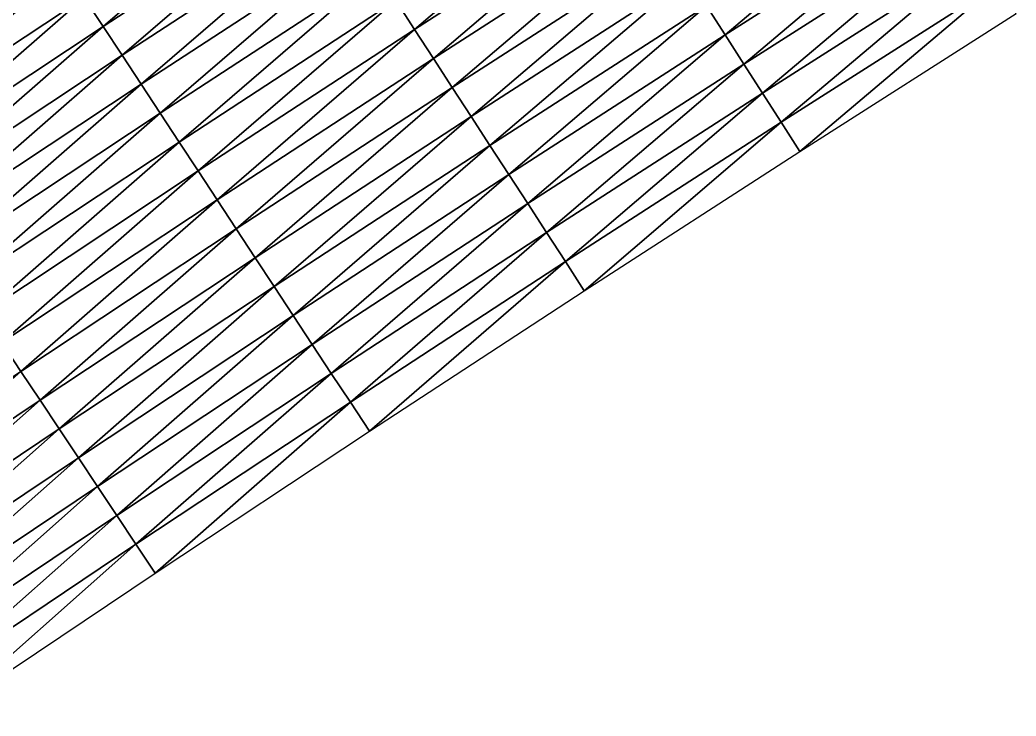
# Model space of a CAD drawing. Header units: metres. Extents: x 479979 to 482619, y 6959976 to 6961524.
# Drawn here: x 480474.2 to 480531.8, y 6960330.9 to 6960371.2 of the extents above; entities that cross this region are included whole.
import ezdxf

# ---------------------------------------------------------------- set-up
doc = ezdxf.new("R2010")
doc.units = ezdxf.units.M

msp = doc.modelspace()

# ---------------------------------------------------------------- linework, layer by layer
at = {"layer": 'GENERAL_FILL_TOP'}
for points in [[(480479.016, 6960370.786, 10.998), (480490.482, 6960380.67, 11.025), (480477.917, 6960372.457, 11.038)], [(480479.016, 6960370.786, 10.998), (480491.572, 6960378.993, 10.985), (480490.482, 6960380.67, 11.025)], [(480497.019, 6960370.607, 10.785), (480508.49, 6960380.394, 10.809), (480495.93, 6960372.285, 10.825)], [(480497.019, 6960370.607, 10.785), (480509.57, 6960378.71, 10.769), (480508.49, 6960380.394, 10.809)], [(480514.97, 6960370.294, 9.846), (480526.444, 6960379.981, 9.85), (480513.89, 6960371.977, 9.854)], [(480514.97, 6960370.294, 9.846), (480527.514, 6960378.291, 9.842), (480526.444, 6960379.981, 9.85)], [(480462.069, 6960369.164, 11.008), (480474.62, 6960377.469, 10.998), (480473.521, 6960379.14, 10.958)], [(480480.115, 6960369.115, 10.958), (480491.572, 6960378.993, 10.985), (480479.016, 6960370.786, 10.998)], [(480480.115, 6960369.115, 10.958), (480492.661, 6960377.316, 10.945), (480491.572, 6960378.993, 10.985)], [(480498.109, 6960368.93, 10.265), (480509.57, 6960378.71, 10.769), (480497.019, 6960370.607, 10.785)], [(480498.109, 6960368.93, 10.265), (480510.65, 6960377.027, 10.249), (480509.57, 6960378.71, 10.769)], [(480516.05, 6960368.61, 9.838), (480527.514, 6960378.291, 9.842), (480514.97, 6960370.294, 9.846)], [(480516.05, 6960368.61, 9.838), (480528.584, 6960376.602, 9.834), (480527.514, 6960378.291, 9.842)], [(480463.177, 6960367.499, 11.048), (480474.62, 6960377.469, 10.998), (480462.069, 6960369.164, 11.008)], [(480463.177, 6960367.499, 11.048), (480475.719, 6960375.798, 11.038), (480474.62, 6960377.469, 10.998)], [(480481.214, 6960367.444, 10.918), (480492.661, 6960377.316, 10.945), (480480.115, 6960369.115, 10.958)], [(480481.214, 6960367.444, 10.918), (480493.751, 6960375.639, 10.905), (480492.661, 6960377.316, 10.945)], [(480499.199, 6960367.253, 9.872), (480510.65, 6960377.027, 10.249), (480498.109, 6960368.93, 10.265)], [(480499.199, 6960367.253, 9.872), (480511.73, 6960375.344, 9.87), (480510.65, 6960377.027, 10.249)], [(480517.13, 6960366.927, 9.83), (480528.584, 6960376.602, 9.834), (480516.05, 6960368.61, 9.838)], [(480517.13, 6960366.927, 9.83), (480529.655, 6960374.912, 9.826), (480528.584, 6960376.602, 9.834)], [(480464.285, 6960365.834, 11.088), (480475.719, 6960375.798, 11.038), (480463.177, 6960367.499, 11.048)], [(480464.285, 6960365.834, 11.088), (480476.818, 6960374.128, 11.078), (480475.719, 6960375.798, 11.038)], [(480482.313, 6960365.773, 10.878), (480493.751, 6960375.639, 10.905), (480481.214, 6960367.444, 10.918)], [(480482.313, 6960365.773, 10.878), (480494.84, 6960373.962, 10.865), (480493.751, 6960375.639, 10.905)], [(480500.288, 6960365.576, 9.864), (480511.73, 6960375.344, 9.87), (480499.199, 6960367.253, 9.872)], [(480500.288, 6960365.576, 9.864), (480512.81, 6960373.66, 9.862), (480511.73, 6960375.344, 9.87)], [(480518.21, 6960365.244, 9.822), (480529.655, 6960374.912, 9.826), (480517.13, 6960366.927, 9.83)], [(480518.21, 6960365.244, 9.822), (480530.725, 6960373.223, 9.818), (480529.655, 6960374.912, 9.826)], [(480465.394, 6960364.17, 11.048), (480476.818, 6960374.128, 11.078), (480464.285, 6960365.834, 11.088)], [(480465.394, 6960364.17, 11.048), (480477.917, 6960372.457, 11.038), (480476.818, 6960374.128, 11.078)], [(480483.412, 6960364.102, 10.838), (480494.84, 6960373.962, 10.865), (480482.313, 6960365.773, 10.878)], [(480483.412, 6960364.102, 10.838), (480495.93, 6960372.285, 10.825), (480494.84, 6960373.962, 10.865)], [(480501.378, 6960363.899, 9.856), (480512.81, 6960373.66, 9.862), (480500.288, 6960365.576, 9.864)], [(480501.378, 6960363.899, 9.856), (480513.89, 6960371.977, 9.854), (480512.81, 6960373.66, 9.862)], [(480519.29, 6960363.56, 9.814), (480530.725, 6960373.223, 9.818), (480518.21, 6960365.244, 9.822)], [(480519.29, 6960363.56, 9.814), (480531.795, 6960371.533, 9.81), (480530.725, 6960373.223, 9.818)], [(480466.502, 6960362.505, 11.008), (480477.917, 6960372.457, 11.038), (480465.394, 6960364.17, 11.048)], [(480466.502, 6960362.505, 11.008), (480479.016, 6960370.786, 10.998), (480477.917, 6960372.457, 11.038)], [(480484.511, 6960362.431, 10.798), (480495.93, 6960372.285, 10.825), (480483.412, 6960364.102, 10.838)], [(480484.511, 6960362.431, 10.798), (480497.019, 6960370.607, 10.785), (480495.93, 6960372.285, 10.825)], [(480502.467, 6960362.222, 9.848), (480513.89, 6960371.977, 9.854), (480501.378, 6960363.899, 9.856)], [(480502.467, 6960362.222, 9.848), (480514.97, 6960370.294, 9.846), (480513.89, 6960371.977, 9.854)], [(480467.61, 6960360.84, 10.968), (480479.016, 6960370.786, 10.998), (480466.502, 6960362.505, 11.008)], [(480467.61, 6960360.84, 10.968), (480480.115, 6960369.115, 10.958), (480479.016, 6960370.786, 10.998)], [(480485.61, 6960360.76, 10.278), (480497.019, 6960370.607, 10.785), (480484.511, 6960362.431, 10.798)], [(480485.61, 6960360.76, 10.278), (480498.109, 6960368.93, 10.265), (480497.019, 6960370.607, 10.785)], [(480503.557, 6960360.545, 9.84), (480514.97, 6960370.294, 9.846), (480502.467, 6960362.222, 9.848)], [(480503.557, 6960360.545, 9.84), (480516.05, 6960368.61, 9.838), (480514.97, 6960370.294, 9.846)], [(480468.719, 6960359.175, 10.928), (480480.115, 6960369.115, 10.958), (480467.61, 6960360.84, 10.968)], [(480468.719, 6960359.175, 10.928), (480481.214, 6960367.444, 10.918), (480480.115, 6960369.115, 10.958)], [(480486.709, 6960359.089, 9.87), (480498.109, 6960368.93, 10.265), (480485.61, 6960360.76, 10.278)], [(480486.709, 6960359.089, 9.87), (480499.199, 6960367.253, 9.872), (480498.109, 6960368.93, 10.265)], [(480504.647, 6960358.867, 9.832), (480516.05, 6960368.61, 9.838), (480503.557, 6960360.545, 9.84)], [(480504.647, 6960358.867, 9.832), (480517.13, 6960366.927, 9.83), (480516.05, 6960368.61, 9.838)], [(480469.827, 6960357.51, 10.888), (480481.214, 6960367.444, 10.918), (480468.719, 6960359.175, 10.928)], [(480469.827, 6960357.51, 10.888), (480482.313, 6960365.773, 10.878), (480481.214, 6960367.444, 10.918)], [(480487.808, 6960357.418, 9.862), (480499.199, 6960367.253, 9.872), (480486.709, 6960359.089, 9.87)], [(480487.808, 6960357.418, 9.862), (480500.288, 6960365.576, 9.864), (480499.199, 6960367.253, 9.872)], [(480505.736, 6960357.19, 9.824), (480517.13, 6960366.927, 9.83), (480504.647, 6960358.867, 9.832)], [(480505.736, 6960357.19, 9.824), (480518.21, 6960365.244, 9.822), (480517.13, 6960366.927, 9.83)], [(480470.935, 6960355.846, 10.848), (480482.313, 6960365.773, 10.878), (480469.827, 6960357.51, 10.888)], [(480470.935, 6960355.846, 10.848), (480483.412, 6960364.102, 10.838), (480482.313, 6960365.773, 10.878)], [(480488.907, 6960355.747, 9.854), (480500.288, 6960365.576, 9.864), (480487.808, 6960357.418, 9.862)], [(480488.907, 6960355.747, 9.854), (480501.378, 6960363.899, 9.856), (480500.288, 6960365.576, 9.864)], [(480506.826, 6960355.513, 9.816), (480518.21, 6960365.244, 9.822), (480505.736, 6960357.19, 9.824)], [(480506.826, 6960355.513, 9.816), (480519.29, 6960363.56, 9.814), (480518.21, 6960365.244, 9.822)], [(480472.044, 6960354.181, 10.808), (480483.412, 6960364.102, 10.838), (480470.935, 6960355.846, 10.848)], [(480472.044, 6960354.181, 10.808), (480484.511, 6960362.431, 10.798), (480483.412, 6960364.102, 10.838)], [(480490.006, 6960354.076, 9.846), (480501.378, 6960363.899, 9.856), (480488.907, 6960355.747, 9.854)], [(480490.006, 6960354.076, 9.846), (480502.467, 6960362.222, 9.848), (480501.378, 6960363.899, 9.856)], [(480473.152, 6960352.516, 10.288), (480484.511, 6960362.431, 10.798), (480472.044, 6960354.181, 10.808)], [(480473.152, 6960352.516, 10.288), (480485.61, 6960360.76, 10.278), (480484.511, 6960362.431, 10.798)], [(480491.105, 6960352.405, 9.838), (480502.467, 6960362.222, 9.848), (480490.006, 6960354.076, 9.846)], [(480491.105, 6960352.405, 9.838), (480503.557, 6960360.545, 9.84), (480502.467, 6960362.222, 9.848)], [(480474.26, 6960350.851, 9.866), (480485.61, 6960360.76, 10.278), (480473.152, 6960352.516, 10.288)], [(480474.26, 6960350.851, 9.866), (480486.709, 6960359.089, 9.87), (480485.61, 6960360.76, 10.278)], [(480492.204, 6960350.734, 9.83), (480503.557, 6960360.545, 9.84), (480491.105, 6960352.405, 9.838)], [(480492.204, 6960350.734, 9.83), (480504.647, 6960358.867, 9.832), (480503.557, 6960360.545, 9.84)], [(480475.369, 6960349.186, 9.858), (480486.709, 6960359.089, 9.87), (480474.26, 6960350.851, 9.866)], [(480475.369, 6960349.186, 9.858), (480487.808, 6960357.418, 9.862), (480486.709, 6960359.089, 9.87)], [(480493.303, 6960349.063, 9.822), (480504.647, 6960358.867, 9.832), (480492.204, 6960350.734, 9.83)], [(480493.303, 6960349.063, 9.822), (480505.736, 6960357.19, 9.824), (480504.647, 6960358.867, 9.832)], [(480476.477, 6960347.521, 9.85), (480487.808, 6960357.418, 9.862), (480475.369, 6960349.186, 9.858)], [(480476.477, 6960347.521, 9.85), (480488.907, 6960355.747, 9.854), (480487.808, 6960357.418, 9.862)], [(480494.402, 6960347.392, 9.814), (480505.736, 6960357.19, 9.824), (480493.303, 6960349.063, 9.822)], [(480494.402, 6960347.392, 9.814), (480506.826, 6960355.513, 9.816), (480505.736, 6960357.19, 9.824)], [(480477.585, 6960345.857, 9.842), (480488.907, 6960355.747, 9.854), (480476.477, 6960347.521, 9.85)], [(480477.585, 6960345.857, 9.842), (480490.006, 6960354.076, 9.846), (480488.907, 6960355.747, 9.854)], [(480478.694, 6960344.192, 9.834), (480490.006, 6960354.076, 9.846), (480477.585, 6960345.857, 9.842)], [(480478.694, 6960344.192, 9.834), (480491.105, 6960352.405, 9.838), (480490.006, 6960354.076, 9.846)], [(480461.852, 6960342.541, 9.859), (480474.26, 6960350.851, 9.866), (480473.152, 6960352.516, 10.288)], [(480479.802, 6960342.527, 9.826), (480491.105, 6960352.405, 9.838), (480478.694, 6960344.192, 9.834)], [(480479.802, 6960342.527, 9.826), (480492.204, 6960350.734, 9.83), (480491.105, 6960352.405, 9.838)], [(480462.97, 6960340.882, 9.851), (480474.26, 6960350.851, 9.866), (480461.852, 6960342.541, 9.859)], [(480462.97, 6960340.882, 9.851), (480475.369, 6960349.186, 9.858), (480474.26, 6960350.851, 9.866)], [(480480.91, 6960340.862, 9.818), (480492.204, 6960350.734, 9.83), (480479.802, 6960342.527, 9.826)], [(480480.91, 6960340.862, 9.818), (480493.303, 6960349.063, 9.822), (480492.204, 6960350.734, 9.83)], [(480464.087, 6960339.224, 9.843), (480475.369, 6960349.186, 9.858), (480462.97, 6960340.882, 9.851)], [(480464.087, 6960339.224, 9.843), (480476.477, 6960347.521, 9.85), (480475.369, 6960349.186, 9.858)], [(480482.019, 6960339.197, 9.81), (480493.303, 6960349.063, 9.822), (480480.91, 6960340.862, 9.818)], [(480482.019, 6960339.197, 9.81), (480494.402, 6960347.392, 9.814), (480493.303, 6960349.063, 9.822)], [(480465.205, 6960337.565, 9.835), (480476.477, 6960347.521, 9.85), (480464.087, 6960339.224, 9.843)], [(480465.205, 6960337.565, 9.835), (480477.585, 6960345.857, 9.842), (480476.477, 6960347.521, 9.85)], [(480466.322, 6960335.906, 9.827), (480477.585, 6960345.857, 9.842), (480465.205, 6960337.565, 9.835)], [(480466.322, 6960335.906, 9.827), (480478.694, 6960344.192, 9.834), (480477.585, 6960345.857, 9.842)], [(480467.44, 6960334.247, 9.82), (480478.694, 6960344.192, 9.834), (480466.322, 6960335.906, 9.827)], [(480467.44, 6960334.247, 9.82), (480479.802, 6960342.527, 9.826), (480478.694, 6960344.192, 9.834)], [(480468.557, 6960332.589, 9.812), (480479.802, 6960342.527, 9.826), (480467.44, 6960334.247, 9.82)], [(480468.557, 6960332.589, 9.812), (480480.91, 6960340.862, 9.818), (480479.802, 6960342.527, 9.826)], [(480469.675, 6960330.93, 9.804), (480480.91, 6960340.862, 9.818), (480468.557, 6960332.589, 9.812)], [(480469.675, 6960330.93, 9.804), (480482.019, 6960339.197, 9.81), (480480.91, 6960340.862, 9.818)]]:
    msp.add_3dface(points, dxfattribs=at)

doc.saveas('drawing.dxf')
